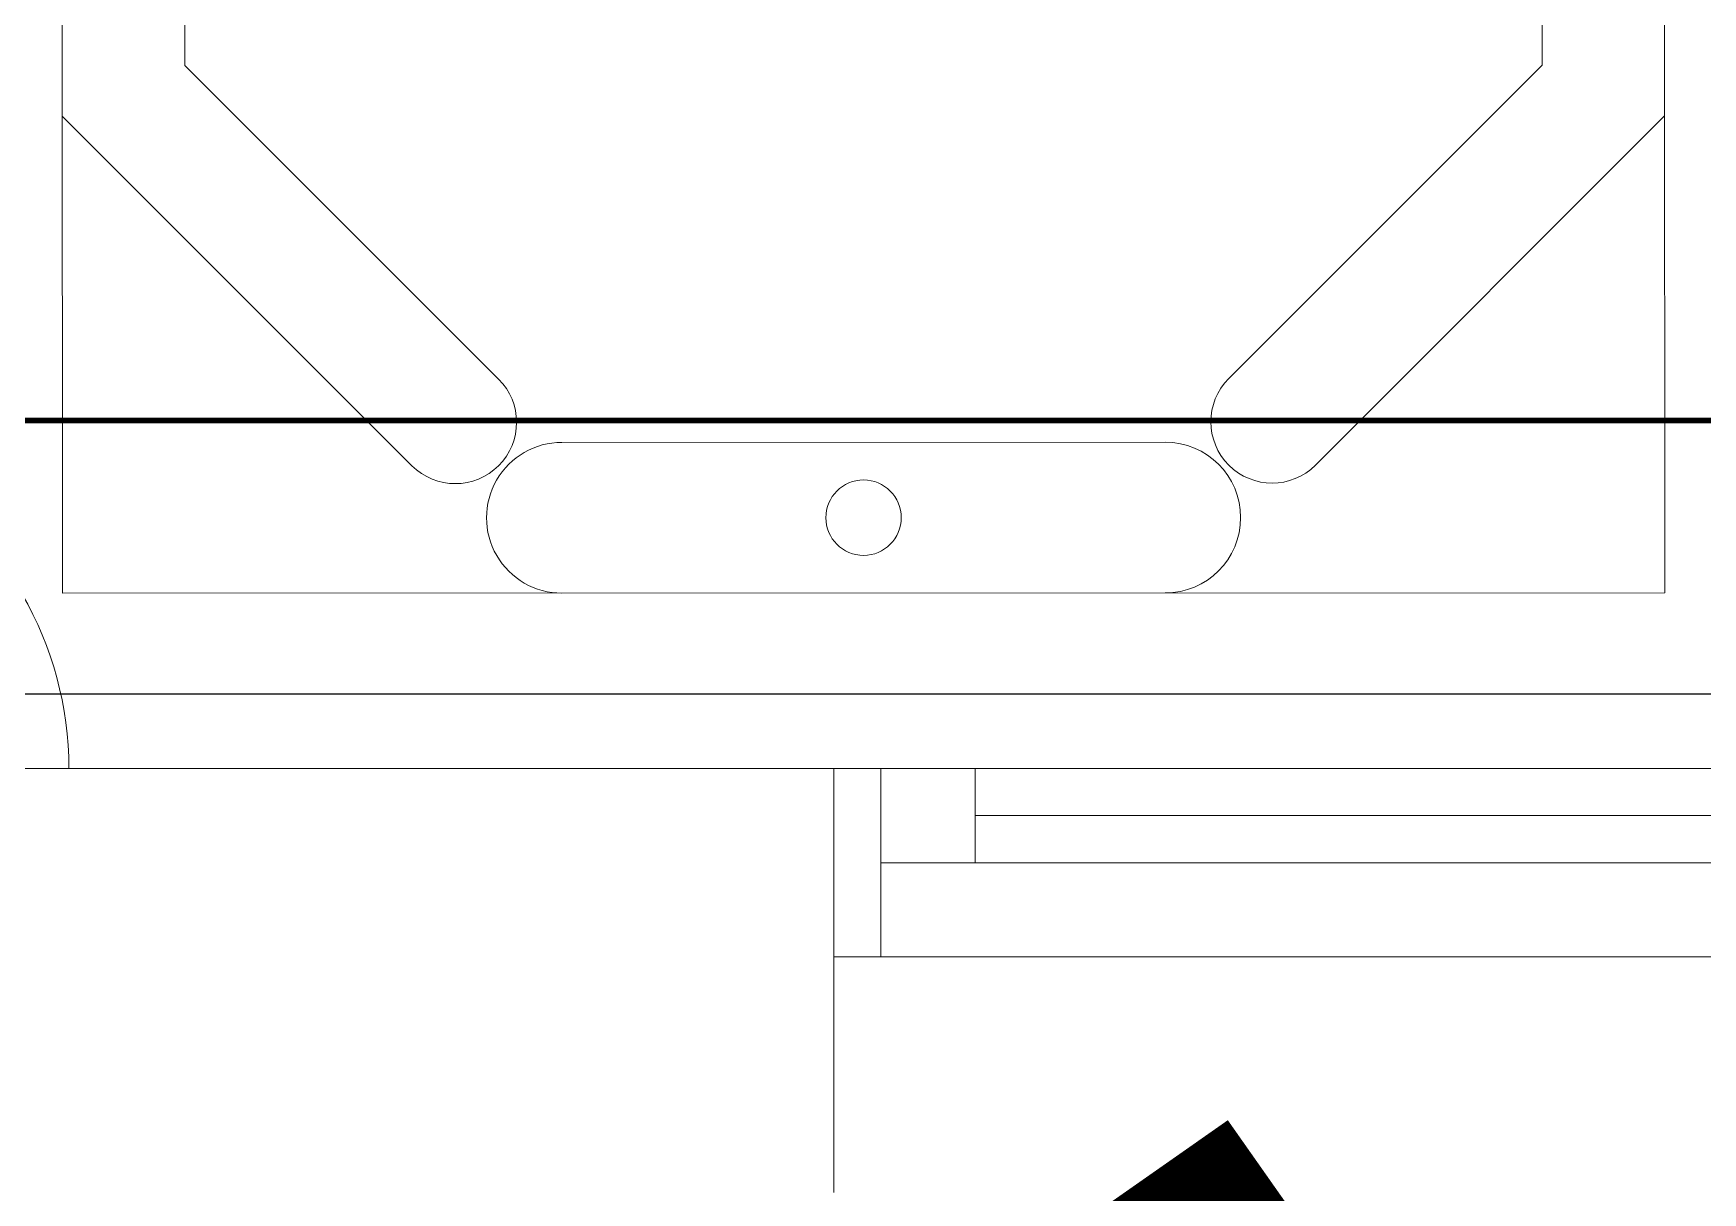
# Model space of a CAD drawing. Header units: metres. Extents: x 75097 to 220695, y -1557923 to -1361206.
# Drawn here: x 155417 to 156302, y -1411753 to -1411138 of the extents above; entities that cross this region are included whole.
import ezdxf

# ---------------------------------------------------------------- set-up
doc = ezdxf.new("R2010")
doc.units = ezdxf.units.M
doc.layers.get('0').update_dxf_attribs({"lineweight": 0})
for name, color, linetype, lineweight in [('A-100 - Copy$0$Aluminum', 8, 'Continuous', 0), ('A-100 - Copy$0$Medical Equipment and Furniture', 8, 'Continuous', 0), ('A-100 - Copy$0$Medical Equipment and Furniture1', 8, 'Continuous', 5), ('A-100 - Copy$0$Walls', 8, 'Continuous', 0)]:
    doc.layers.add(name, color=color, linetype=linetype, lineweight=lineweight)
doc.layers.add('A-100 - Copy$0$axes', color=8, linetype='Continuous')
doc.layers.add('E-POWR', color=7, linetype='Continuous', lineweight=9, true_color=0x4e7e3e)
doc.layers.add('REV 01', color=7, linetype='Continuous', lineweight=0, true_color=0xe41b4d)

# ---------------------------------------------------------------- blocks, each defined once
blk = doc.blocks.new('NORMAL SOCKET')
at = {"layer": 'E-POWR'}
for p, q in [((0, 307.7), (0, 615.4)), ((-307.7, 0), (307.7, 0))]:
    blk.add_line(p, q, dxfattribs=at)
blk.add_ellipse((0, 0), major_axis=(32.8, 305.9), ratio=1, start_param=4.81904, end_param=7.960633, dxfattribs=at)
blk = doc.blocks.new('*X149')
for p, q in [((5, 3), (5, 3)), ((5, 3), (5, 3)), ((5, 3), (5, 3)), ((5, 3), (5, 3)), ((5, 3), (5, 3)), ((5, 3), (5, 3)), ((5, 3), (5, 3)), ((5, 3), (5, 3)), ((5, 3), (5, 3)), ((5, 3), (5, 3)), ((5, 3), (5, 3)), ((5, 3), (5, 3)), ((5, 3), (5, 3)), ((5, 3), (5, 3)), ((5, 3), (5, 3)), ((5, 3), (5, 3)), ((5, 3), (5, 3)), ((5, 3), (5, 3)), ((5, 3), (5, 3)), ((5, 3), (5, 3)), ((5, 3), (5, 3)), ((5, 3), (5, 3)), ((5, 3), (5, 3)), ((5, 3), (5, 3)), ((5, 3), (5, 3)), ((5, 3), (5, 3)), ((5, 3), (5, 3)), ((5, 3), (5, 3)), ((5, 3), (5, 3)), ((5, 3), (5, 3)), ((5, 3), (5, 3)), ((5, 3), (5, 3)), ((5, 3), (5, 3)), ((5, 3), (5, 3)), ((5, 3), (5, 3)), ((5, 3), (5, 3)), ((5, 3), (5, 3)), ((5, 3), (5, 3)), ((5, 3), (5, 3)), ((5, 3), (5, 3)), ((5, 3), (5, 3)), ((5, 3), (5, 3)), ((5, 3), (5, 3)), ((5, 3), (5, 3)), ((5, 3), (5, 3)), ((5, 3), (5, 3)), ((5, 3), (5, 3)), ((5, 3), (5, 3)), ((5, 3), (5, 3)), ((5, 3), (5, 3)), ((5, 3), (5, 3)), ((5, 3), (5, 3)), ((5, 3), (5, 3)), ((5, 3), (5, 3)), ((5, 3), (5, 3)), ((5, 3), (5, 3)), ((5, 3), (5, 3)), ((5, 3), (5, 3)), ((5, 3), (5, 3)), ((5, 3), (5, 3)), ((5, 3), (5, 3)), ((5, 3), (5, 3)), ((5, 3), (5, 3)), ((5, 3), (5, 3)), ((5, 3), (5, 3)), ((5, 3), (5, 3)), ((6, 3), (5, 3)), ((5, 3), (5, 3)), ((6, 3), (5, 3)), ((5, 3), (5, 3)), ((6, 3), (5, 3)), ((5, 3), (5, 3)), ((6, 3), (5, 3)), ((5, 3), (5, 3)), ((5, 3), (5, 3)), ((5, 3), (5, 3)), ((5, 3), (5, 3)), ((5, 3), (5, 3)), ((5, 3), (5, 3)), ((5, 3), (5, 3)), ((5, 3), (5, 3)), ((5, 3), (5, 3)), ((5, 3), (5, 3)), ((5, 3), (5, 3)), ((5, 3), (5, 3)), ((5, 3), (5, 3)), ((5, 3), (5, 3)), ((5, 3), (5, 3)), ((5, 3), (5, 3)), ((5, 3), (5, 3)), ((5, 3), (5, 3)), ((5, 3), (5, 3)), ((5, 3), (5, 3)), ((5, 3), (5, 3)), ((5, 3), (5, 3)), ((5, 3), (5, 3)), ((6, 3), (6, 3)), ((6, 3), (6, 3)), ((6, 3), (6, 3)), ((6, 3), (6, 3)), ((6, 3), (6, 3)), ((6, 3), (6, 3)), ((6, 3), (6, 3)), ((6, 3), (6, 3)), ((6, 3), (6, 3)), ((6, 3), (6, 3)), ((6, 3), (6, 3)), ((6, 3), (6, 3)), ((6, 3), (6, 3)), ((6, 3), (6, 3)), ((6, 3), (6, 3)), ((6, 3), (6, 3)), ((6, 3), (6, 3)), ((6, 3), (6, 3)), ((6, 3), (6, 3)), ((6, 3), (6, 3)), ((6, 3), (6, 3)), ((6, 3), (6, 3)), ((6, 3), (6, 3)), ((6, 3), (6, 3)), ((6, 3), (6, 3)), ((6, 3), (6, 3)), ((6, 3), (6, 3)), ((6, 3), (6, 3)), ((6, 3), (6, 3)), ((6, 3), (6, 3)), ((6, 3), (6, 3)), ((6, 3), (6, 3)), ((6, 3), (6, 3)), ((6, 3), (6, 3)), ((6, 3), (6, 3)), ((6, 3), (6, 3)), ((6, 3), (6, 3)), ((6, 3), (6, 3)), ((6, 3), (6, 3)), ((6, 3), (6, 3)), ((6, 3), (6, 3)), ((6, 3), (6, 3)), ((6, 3), (6, 3)), ((6, 3), (6, 3)), ((6, 3), (6, 3)), ((6, 3), (6, 3)), ((6, 3), (6, 3)), ((6, 3), (6, 3)), ((6, 3), (6, 3)), ((6, 3), (6, 3)), ((6, 3), (6, 3)), ((6, 3), (6, 3)), ((6, 3), (6, 3)), ((6, 3), (6, 3)), ((6, 3), (6, 3)), ((6, 3), (6, 3)), ((6, 3), (6, 3)), ((6, 3), (6, 3)), ((6, 3), (6, 3)), ((6, 3), (6, 3)), ((6, 3), (6, 3)), ((6, 3), (6, 3)), ((6, 3), (6, 3)), ((6, 3), (6, 3)), ((6, 3), (6, 3)), ((6, 3), (6, 3)), ((6, 3), (6, 3)), ((6, 3), (6, 3)), ((6, 3), (6, 3)), ((6, 3), (6, 3)), ((6, 3), (6, 3)), ((6, 3), (6, 3)), ((6, 3), (6, 3)), ((6, 3), (6, 3)), ((6, 3), (6, 3)), ((6, 3), (6, 3)), ((6, 3), (6, 3)), ((6, 3), (6, 3)), ((6, 3), (6, 3)), ((6, 3), (6, 3)), ((6, 3), (6, 3)), ((6, 3), (6, 3)), ((6, 3), (6, 3)), ((6, 3), (6, 3)), ((6, 3), (6, 3)), ((6, 3), (6, 3)), ((6, 3), (6, 3)), ((6, 3), (6, 3)), ((6, 3), (6, 3)), ((6, 3), (6, 3)), ((6, 3), (6, 3)), ((6, 3), (6, 3)), ((6, 3), (6, 3)), ((6, 3), (6, 3)), ((6, 3), (6, 3)), ((6, 3), (6, 3)), ((6, 3), (6, 3)), ((6, 3), (6, 3)), ((6, 3), (6, 3)), ((6, 3), (6, 3)), ((6, 3), (6, 3)), ((6, 3), (6, 3)), ((6, 3), (6, 3)), ((6, 3), (6, 3)), ((6, 3), (6, 3)), ((6, 3), (6, 3)), ((6, 3), (6, 3)), ((6, 3), (6, 3)), ((6, 3), (6, 3)), ((6, 3), (6, 3)), ((6, 3), (6, 3)), ((6, 3), (6, 3)), ((6, 3), (6, 3)), ((6, 3), (6, 3)), ((6, 3), (6, 3)), ((6, 3), (6, 3)), ((6, 3), (6, 3)), ((6, 3), (6, 3)), ((6, 3), (6, 3)), ((6, 3), (6, 3)), ((6, 3), (6, 3)), ((6, 3), (6, 3)), ((6, 3), (6, 3)), ((6, 3), (6, 3)), ((6, 3), (6, 3)), ((6, 3), (6, 3)), ((6, 3), (6, 3)), ((6, 3), (6, 3)), ((6, 3), (6, 3)), ((6, 3), (6, 3)), ((6, 3), (6, 3)), ((6, 3), (6, 3)), ((6, 3), (6, 3)), ((6, 3), (6, 3)), ((6, 3), (6, 3)), ((6, 3), (6, 3)), ((6, 3), (6, 3)), ((6, 3), (6, 3)), ((6, 3), (6, 3)), ((6, 3), (6, 3)), ((6, 3), (6, 3)), ((6, 3), (6, 3)), ((6, 3), (6, 3)), ((6, 3), (6, 3)), ((6, 3), (6, 3)), ((6, 3), (6, 3)), ((6, 3), (6, 3)), ((6, 3), (6, 3)), ((6, 3), (6, 3)), ((6, 3), (6, 3)), ((6, 3), (6, 3)), ((6, 3), (6, 3)), ((6, 3), (6, 3)), ((6, 3), (6, 3)), ((6, 3), (6, 3)), ((6, 3), (6, 3)), ((6, 3), (6, 3)), ((6, 3), (6, 3)), ((6, 3), (6, 3)), ((6, 3), (6, 3)), ((6, 3), (6, 3)), ((6, 3), (6, 3)), ((6, 3), (6, 3)), ((6, 3), (6, 3)), ((6, 3), (6, 3)), ((6, 3), (6, 3)), ((6, 3), (6, 3)), ((6, 3), (6, 3)), ((6, 3), (6, 3)), ((6, 3), (6, 3)), ((6, 3), (6, 3)), ((6, 3), (6, 3)), ((6, 3), (6, 3)), ((6, 3), (6, 3)), ((6, 3), (6, 3)), ((6, 3), (6, 3)), ((6, 3), (6, 3)), ((6, 3), (6, 3)), ((6, 3), (6, 3)), ((6, 3), (6, 3)), ((6, 3), (6, 3)), ((6, 3), (6, 3)), ((6, 3), (6, 3)), ((6, 3), (6, 3)), ((6, 3), (6, 3)), ((6, 3), (6, 3)), ((6, 3), (6, 3)), ((6, 3), (6, 3)), ((6, 3), (6, 3)), ((6, 3), (6, 3)), ((6, 3), (6, 3)), ((6, 3), (6, 3)), ((6, 3), (6, 3)), ((6, 3), (6, 3)), ((6, 3), (6, 3)), ((6, 3), (6, 3)), ((6, 3), (6, 3)), ((6, 3), (6, 3)), ((6, 3), (6, 3)), ((6, 3), (6, 3)), ((6, 3), (6, 3)), ((6, 3), (6, 3)), ((6, 3), (6, 3)), ((6, 3), (6, 3)), ((6, 3), (5, 3)), ((6, 3), (5, 3)), ((6, 3), (5, 3)), ((6, 3), (5, 3)), ((6, 3), (5, 3)), ((6, 3), (6, 3)), ((6, 3), (6, 3)), ((6, 3), (6, 3)), ((6, 3), (6, 3)), ((6, 3), (6, 3)), ((6, 3), (6, 3)), ((6, 3), (6, 3)), ((6, 3), (6, 3)), ((6, 3), (6, 3)), ((6, 3), (6, 3)), ((6, 3), (6, 3)), ((6, 3), (6, 3)), ((6, 3), (6, 3)), ((6, 3), (6, 3)), ((6, 3), (6, 3)), ((6, 3), (6, 3)), ((6, 3), (6, 3)), ((6, 3), (6, 3)), ((6, 3), (6, 3)), ((6, 3), (6, 3)), ((6, 3), (6, 3)), ((6, 3), (6, 3)), ((6, 3), (6, 3)), ((6, 3), (6, 3)), ((6, 3), (6, 3)), ((6, 3), (6, 3)), ((6, 3), (6, 3)), ((6, 3), (6, 3)), ((6, 3), (6, 3)), ((6, 3), (6, 3)), ((6, 3), (6, 3)), ((6, 3), (6, 3)), ((6, 3), (6, 3)), ((6, 3), (6, 3)), ((6, 3), (6, 3)), ((6, 3), (6, 3)), ((6, 3), (6, 3)), ((6, 3), (6, 3)), ((6, 3), (6, 3)), ((6, 3), (6, 3)), ((6, 3), (6, 3)), ((6, 3), (6, 3)), ((6, 3), (6, 3)), ((6, 3), (6, 3)), ((6, 3), (6, 3)), ((6, 3), (6, 3)), ((6, 3), (6, 3)), ((6, 3), (6, 3)), ((6, 3), (6, 3)), ((6, 3), (6, 3)), ((6, 3), (6, 3)), ((6, 3), (6, 3)), ((6, 3), (6, 3)), ((6, 3), (6, 3)), ((6, 3), (6, 3)), ((6, 3), (6, 3)), ((6, 3), (6, 3)), ((6, 3), (6, 3)), ((6, 3), (6, 3)), ((6, 3), (6, 3)), ((6, 3), (6, 3)), ((6, 3), (6, 3)), ((6, 3), (6, 3)), ((6, 3), (6, 3)), ((6, 3), (6, 3)), ((6, 3), (6, 3)), ((6, 3), (6, 3)), ((6, 3), (6, 3)), ((6, 3), (6, 3)), ((6, 3), (6, 3)), ((6, 3), (6, 3)), ((6, 3), (6, 3)), ((6, 3), (6, 3)), ((6, 3), (6, 3)), ((6, 3), (6, 3)), ((6, 3), (6, 3)), ((6, 3), (6, 3)), ((6, 3), (6, 3)), ((6, 3), (6, 3)), ((6, 3), (6, 3)), ((6, 3), (6, 3)), ((6, 3), (6, 3)), ((6, 3), (6, 3)), ((6, 3), (6, 3)), ((6, 3), (6, 3)), ((6, 3), (6, 3)), ((6, 3), (6, 3)), ((6, 3), (6, 3)), ((6, 3), (6, 3)), ((6, 3), (6, 3)), ((6, 3), (6, 3)), ((6, 3), (6, 3)), ((6, 3), (6, 3)), ((6, 3), (6, 3)), ((6, 3), (6, 3)), ((6, 3), (6, 3)), ((6, 3), (6, 3)), ((6, 3), (6, 3)), ((6, 3), (6, 3)), ((6, 3), (6, 3)), ((6, 3), (6, 3)), ((6, 3), (6, 3)), ((6, 3), (6, 3)), ((6, 3), (6, 3)), ((6, 3), (6, 3)), ((6, 3), (6, 3)), ((6, 3), (6, 3)), ((6, 3), (6, 3)), ((6, 3), (6, 3)), ((6, 3), (6, 3)), ((6, 3), (6, 3)), ((6, 3), (6, 3)), ((6, 3), (6, 3)), ((6, 3), (6, 3)), ((6, 3), (6, 3)), ((6, 3), (6, 3)), ((6, 3), (6, 3)), ((6, 3), (6, 3)), ((6, 3), (6, 3)), ((6, 3), (6, 3)), ((6, 3), (6, 3)), ((6, 3), (6, 3)), ((6, 3), (6, 3)), ((6, 3), (6, 3)), ((6, 3), (6, 3)), ((6, 3), (6, 3)), ((6, 3), (6, 3)), ((6, 3), (6, 3)), ((6, 3), (6, 3)), ((6, 3), (6, 3)), ((6, 3), (6, 3)), ((6, 3), (6, 3)), ((6, 3), (6, 3)), ((6, 3), (6, 3)), ((6, 3), (6, 3)), ((6, 3), (6, 3)), ((6, 3), (6, 3)), ((6, 3), (6, 3)), ((6, 3), (6, 3)), ((6, 3), (6, 3)), ((6, 3), (6, 3)), ((6, 3), (6, 3)), ((6, 3), (6, 3)), ((6, 3), (6, 3)), ((6, 3), (6, 3)), ((6, 3), (6, 3)), ((6, 3), (6, 3)), ((6, 3), (6, 3)), ((6, 3), (6, 3)), ((6, 3), (6, 3)), ((6, 3), (6, 3)), ((6, 3), (6, 3)), ((6, 3), (6, 3)), ((6, 3), (6, 3)), ((6, 3), (6, 3)), ((6, 3), (6, 3)), ((6, 3), (6, 3)), ((6, 3), (6, 3)), ((6, 3), (6, 3)), ((6, 3), (6, 3)), ((6, 3), (6, 3)), ((6, 3), (6, 3)), ((6, 3), (6, 3)), ((6, 3), (6, 3)), ((6, 3), (6, 3)), ((6, 3), (6, 3)), ((6, 3), (6, 3)), ((6, 3), (6, 3)), ((6, 3), (6, 3)), ((6, 3), (6, 3)), ((6, 3), (6, 3)), ((6, 3), (6, 3)), ((6, 3), (6, 3)), ((6, 3), (6, 3)), ((6, 3), (6, 3)), ((6, 3), (6, 3)), ((6, 3), (6, 3)), ((6, 3), (6, 3)), ((6, 3), (6, 3)), ((6, 3), (6, 3)), ((6, 3), (6, 3)), ((6, 3), (6, 3)), ((6, 3), (6, 3)), ((6, 3), (6, 3)), ((6, 3), (6, 3)), ((6, 3), (6, 3)), ((6, 3), (6, 3)), ((6, 3), (6, 3)), ((6, 3), (6, 3)), ((6, 3), (6, 3)), ((6, 3), (6, 3)), ((6, 3), (6, 3)), ((6, 3), (6, 3)), ((6, 3), (6, 3)), ((6, 3), (6, 3)), ((6, 3), (6, 3)), ((6, 3), (6, 3)), ((6, 3), (6, 3)), ((6, 3), (6, 3)), ((6, 3), (6, 3)), ((6, 3), (6, 3)), ((6, 3), (6, 3)), ((6, 3), (6, 3)), ((6, 3), (6, 3)), ((6, 3), (6, 3)), ((6, 3), (6, 3)), ((6, 3), (6, 3)), ((6, 3), (6, 3)), ((6, 3), (6, 3)), ((6, 3), (6, 3)), ((6, 3), (6, 3)), ((6, 3), (6, 3)), ((6, 3), (6, 3)), ((6, 3), (6, 3)), ((6, 3), (6, 3)), ((6, 3), (6, 3)), ((6, 3), (6, 3)), ((6, 3), (6, 3)), ((6, 3), (6, 3)), ((6, 3), (6, 3)), ((6, 3), (6, 3)), ((6, 3), (6, 3)), ((6, 3), (6, 3)), ((6, 3), (6, 3)), ((6, 3), (6, 3)), ((6, 3), (6, 3)), ((6, 3), (6, 3)), ((6, 3), (6, 3)), ((6, 3), (6, 3)), ((6, 3), (6, 3)), ((6, 3), (6, 3)), ((6, 3), (6, 3)), ((6, 3), (6, 3)), ((6, 3), (6, 3)), ((6, 3), (6, 3)), ((6, 3), (6, 3)), ((6, 3), (6, 3)), ((6, 3), (6, 3)), ((6, 3), (6, 3)), ((6, 3), (6, 3)), ((6, 3), (6, 3)), ((6, 3), (6, 3)), ((6, 3), (6, 3)), ((6, 3), (6, 3)), ((6, 3), (6, 3)), ((6, 3), (6, 3)), ((6, 3), (6, 3)), ((6, 3), (6, 3)), ((6, 3), (6, 3)), ((6, 3), (6, 3)), ((6, 3), (6, 3)), ((6, 3), (6, 3)), ((6, 3), (6, 3)), ((6, 3), (6, 3)), ((6, 3), (6, 3)), ((6, 3), (6, 3)), ((6, 3), (6, 3)), ((6, 3), (6, 3)), ((6, 3), (6, 3)), ((6, 3), (6, 3)), ((6, 3), (6, 3)), ((6, 3), (6, 3)), ((6, 3), (6, 3)), ((6, 3), (6, 3)), ((6, 3), (6, 3)), ((6, 3), (6, 3)), ((6, 3), (6, 3)), ((6, 3), (6, 3)), ((6, 3), (6, 3)), ((6, 3), (6, 3)), ((6, 3), (6, 3)), ((6, 3), (6, 3)), ((6, 3), (6, 3)), ((6, 3), (6, 3)), ((6, 3), (6, 3)), ((6, 3), (6, 3)), ((6, 3), (6, 3)), ((6, 3), (6, 3)), ((6, 3), (6, 3)), ((6, 3), (6, 3)), ((6, 3), (6, 3)), ((6, 3), (6, 3)), ((6, 3), (6, 3)), ((6, 3), (6, 3)), ((6, 3), (6, 3)), ((6, 3), (6, 3)), ((6, 3), (6, 3)), ((6, 3), (6, 3)), ((6, 3), (6, 3)), ((6, 3), (6, 3)), ((6, 3), (6, 3)), ((6, 3), (6, 3)), ((6, 3), (6, 3)), ((6, 3), (6, 3)), ((6, 3), (6, 3)), ((6, 3), (6, 3)), ((6, 3), (6, 3)), ((6, 3), (6, 3)), ((6, 3), (6, 3)), ((6, 3), (6, 3)), ((6, 3), (6, 3)), ((6, 3), (6, 3)), ((6, 3), (6, 3)), ((6, 3), (6, 3)), ((6, 3), (6, 3)), ((6, 3), (6, 3)), ((6, 3), (6, 3)), ((6, 3), (6, 3)), ((6, 3), (6, 3)), ((6, 3), (6, 3)), ((6, 3), (6, 3)), ((6, 3), (6, 3)), ((6, 3), (6, 3)), ((6, 3), (6, 3)), ((6, 3), (6, 3)), ((6, 3), (6, 3)), ((6, 3), (6, 3))]:
    blk.add_line(p, q)
blk = doc.blocks.new('*X150')
for p, q in [((13, 1), (13, 1)), ((13, 1), (13, 1)), ((13, 1), (13, 1)), ((13, 1), (13, 1)), ((13, 1), (13, 1)), ((13, 1), (13, 1)), ((13, 1), (13, 1)), ((13, 1), (13, 1)), ((13, 1), (13, 1)), ((13, 1), (13, 1)), ((13, 1), (13, 1)), ((13, 1), (13, 1)), ((13, 1), (13, 1)), ((13, 1), (13, 1)), ((13, 1), (13, 1)), ((13, 1), (14, 1)), ((13, 1), (14, 1)), ((13, 1), (14, 1)), ((13, 1), (13, 1)), ((13, 1), (13, 1)), ((13, 1), (13, 1)), ((13, 1), (13, 1)), ((13, 1), (13, 1)), ((13, 1), (13, 1)), ((13, 1), (13, 1)), ((13, 1), (13, 1)), ((13, 1), (13, 1)), ((13, 1), (13, 1)), ((13, 1), (13, 1)), ((13, 1), (13, 1)), ((13, 1), (13, 1)), ((13, 1), (13, 1)), ((13, 1), (13, 1)), ((13, 1), (13, 1)), ((13, 1), (13, 1)), ((13, 1), (13, 1)), ((13, 1), (13, 1)), ((13, 1), (13, 1)), ((13, 1), (13, 1)), ((13, 1), (13, 1)), ((13, 1), (13, 1)), ((13, 1), (13, 1)), ((13, 1), (13, 1)), ((13, 1), (13, 1)), ((13, 1), (13, 1)), ((13, 1), (13, 1)), ((13, 1), (13, 1)), ((13, 1), (13, 1)), ((13, 1), (13, 1)), ((13, 1), (13, 1)), ((13, 1), (13, 1)), ((13, 1), (13, 1)), ((13, 1), (13, 1)), ((13, 1), (13, 1)), ((13, 1), (13, 1)), ((13, 1), (13, 1)), ((13, 1), (13, 1)), ((13, 1), (13, 1)), ((13, 1), (13, 1)), ((13, 1), (13, 1)), ((13, 1), (13, 1)), ((13, 1), (13, 1)), ((13, 1), (13, 1)), ((13, 1), (13, 1)), ((13, 1), (13, 1)), ((13, 1), (13, 1)), ((13, 1), (13, 1)), ((13, 1), (13, 1)), ((13, 1), (13, 1)), ((13, 1), (13, 1)), ((13, 1), (13, 1)), ((13, 1), (13, 1)), ((13, 1), (13, 1)), ((13, 1), (13, 1)), ((13, 1), (13, 1)), ((13, 1), (13, 1)), ((13, 1), (13, 1)), ((13, 1), (13, 1)), ((13, 1), (13, 1)), ((13, 1), (13, 1)), ((13, 1), (13, 1)), ((13, 1), (13, 1)), ((13, 1), (13, 1)), ((13, 1), (13, 1)), ((13, 1), (13, 1)), ((13, 1), (13, 1)), ((13, 1), (13, 1)), ((13, 1), (13, 1)), ((13, 1), (13, 1)), ((13, 1), (13, 1)), ((13, 1), (13, 1)), ((13, 1), (13, 1)), ((13, 1), (13, 1)), ((13, 1), (13, 1)), ((13, 1), (13, 1)), ((13, 1), (13, 1)), ((13, 1), (13, 1)), ((13, 1), (13, 1)), ((13, 1), (13, 1)), ((13, 1), (13, 1)), ((13, 1), (13, 1)), ((13, 1), (13, 1)), ((13, 1), (13, 1)), ((13, 1), (13, 1)), ((13, 1), (13, 1)), ((13, 1), (13, 1)), ((13, 1), (13, 1)), ((13, 1), (13, 1)), ((13, 1), (13, 1)), ((13, 1), (13, 1)), ((13, 1), (13, 1)), ((13, 1), (13, 1)), ((13, 1), (13, 1)), ((13, 1), (13, 1)), ((13, 1), (13, 1)), ((13, 1), (13, 1)), ((13, 1), (13, 1)), ((13, 1), (13, 1)), ((13, 1), (13, 1)), ((13, 1), (13, 1)), ((13, 1), (13, 1)), ((13, 1), (13, 1)), ((13, 1), (13, 1)), ((13, 1), (14, 1)), ((13, 0), (13, 0)), ((13, 0), (13, 0)), ((13, 0), (13, 0)), ((13, 0), (13, 0)), ((13, 0), (13, 0)), ((13, 0), (13, 0)), ((13, 0), (13, 0)), ((13, 0), (13, 0)), ((13, 0), (13, 0)), ((13, 0), (13, 0)), ((13, 0), (13, 0)), ((13, 0), (13, 0)), ((13, 0), (13, 0)), ((13, 0), (13, 0)), ((13, 0), (13, 0)), ((13, 0), (13, 0)), ((13, 0), (13, 0)), ((13, 0), (13, 0)), ((13, 0), (13, 0)), ((13, 0), (13, 0)), ((13, 0), (13, 0)), ((13, 0), (13, 0)), ((13, 0), (13, 0)), ((13, 0), (13, 0)), ((13, 0), (13, 0)), ((13, 0), (13, 0)), ((13, 0), (13, 0)), ((13, 0), (13, 0)), ((13, 0), (13, 0)), ((13, 0), (13, 0)), ((13, 0), (13, 0)), ((13, 0), (13, 0)), ((13, 0), (13, 0)), ((13, 0), (13, 0)), ((13, 0), (13, 0)), ((13, 0), (13, 0)), ((13, 0), (13, 0)), ((13, 0), (13, 0)), ((13, 0), (13, 0)), ((13, 0), (13, 0)), ((13, 0), (13, 0)), ((13, 0), (13, 0)), ((13, 0), (13, 0)), ((13, 0), (13, 0)), ((13, 0), (13, 0)), ((13, 0), (13, 0)), ((13, 0), (13, 0)), ((13, 0), (13, 0)), ((13, 0), (14, 0)), ((13, 0), (14, 0)), ((13, 0), (13, 0)), ((13, 0), (14, 0)), ((14, 1), (14, 1)), ((14, 1), (14, 1)), ((14, 1), (14, 1)), ((14, 1), (14, 1)), ((14, 1), (14, 1)), ((14, 1), (14, 1)), ((14, 1), (14, 1)), ((14, 1), (14, 1)), ((14, 1), (14, 1)), ((14, 1), (14, 1)), ((14, 1), (14, 1)), ((14, 1), (14, 1)), ((14, 1), (14, 1)), ((14, 1), (14, 1)), ((14, 1), (14, 1)), ((14, 1), (14, 1)), ((14, 1), (14, 1)), ((14, 1), (14, 1)), ((14, 1), (14, 1)), ((14, 1), (14, 1)), ((14, 1), (14, 1)), ((14, 1), (14, 1)), ((14, 1), (14, 1)), ((14, 1), (14, 1)), ((14, 1), (14, 1)), ((14, 1), (14, 1)), ((14, 1), (14, 1)), ((14, 1), (14, 1)), ((14, 1), (14, 1)), ((14, 1), (14, 1)), ((14, 1), (14, 1)), ((14, 1), (14, 1)), ((14, 1), (14, 1)), ((14, 1), (14, 1)), ((14, 1), (14, 1)), ((14, 1), (14, 1)), ((14, 1), (14, 1)), ((14, 1), (14, 1)), ((14, 1), (14, 1)), ((14, 1), (14, 1)), ((14, 1), (14, 1)), ((14, 1), (14, 1)), ((14, 1), (14, 1)), ((14, 1), (14, 1)), ((14, 1), (14, 1)), ((14, 1), (14, 1)), ((14, 1), (14, 1)), ((14, 1), (14, 1)), ((14, 1), (14, 1)), ((14, 1), (14, 1)), ((14, 1), (14, 1)), ((14, 1), (14, 1)), ((14, 1), (14, 1)), ((14, 1), (14, 1)), ((14, 1), (14, 1)), ((14, 1), (14, 1)), ((14, 1), (14, 1)), ((14, 1), (14, 1)), ((14, 1), (14, 1)), ((14, 1), (14, 1)), ((14, 1), (14, 1)), ((14, 1), (14, 1)), ((14, 1), (14, 1)), ((14, 1), (14, 1)), ((14, 1), (14, 1)), ((14, 1), (14, 1)), ((14, 1), (14, 1)), ((14, 1), (14, 1)), ((14, 1), (14, 1)), ((14, 1), (14, 1)), ((14, 1), (14, 1)), ((14, 1), (14, 1)), ((14, 1), (14, 1)), ((14, 1), (14, 1)), ((14, 1), (14, 1)), ((14, 1), (14, 1)), ((14, 1), (14, 1)), ((14, 1), (14, 1)), ((14, 1), (14, 1)), ((14, 1), (14, 1)), ((14, 1), (14, 1)), ((14, 1), (14, 1)), ((14, 1), (14, 1)), ((14, 1), (14, 1)), ((14, 1), (14, 1)), ((14, 1), (14, 1)), ((14, 1), (14, 1)), ((14, 1), (14, 1)), ((14, 1), (14, 1)), ((14, 1), (14, 1)), ((14, 1), (14, 1)), ((14, 1), (14, 1)), ((14, 1), (14, 1)), ((14, 1), (14, 1)), ((14, 0), (14, 0)), ((14, 0), (14, 0)), ((14, 0), (14, 0)), ((14, 0), (14, 0)), ((14, 0), (14, 0)), ((14, 0), (14, 0)), ((14, 0), (14, 0)), ((14, 0), (14, 0)), ((14, 0), (14, 0)), ((14, 0), (14, 0)), ((14, 0), (14, 0)), ((14, 0), (14, 0)), ((14, 0), (14, 0)), ((14, 0), (14, 0)), ((14, 0), (14, 0)), ((14, 0), (14, 0)), ((14, 0), (14, 0)), ((14, 0), (14, 0)), ((14, 0), (14, 0)), ((14, 0), (14, 0)), ((14, 0), (14, 0)), ((14, 0), (14, 0)), ((14, 0), (14, 0)), ((14, 0), (14, 0)), ((14, 0), (14, 0)), ((14, 0), (14, 0)), ((14, 0), (14, 0)), ((14, 0), (14, 0)), ((14, 0), (14, 0)), ((14, 0), (14, 0)), ((14, 0), (14, 0)), ((14, 0), (14, 0)), ((14, 0), (14, 0)), ((14, 0), (14, 0)), ((14, 0), (14, 0)), ((14, 0), (14, 0)), ((14, 0), (14, 0)), ((14, 0), (14, 0)), ((14, 0), (14, 0)), ((14, 0), (14, 0)), ((14, 0), (14, 0)), ((14, 0), (14, 0)), ((14, 0), (14, 0)), ((14, 0), (14, 0)), ((14, 0), (14, 0)), ((14, 0), (14, 0)), ((14, 0), (14, 0)), ((14, 0), (14, 0)), ((13, 0), (13, 0)), ((13, 0), (14, 0)), ((13, 0), (13, 0)), ((13, 0), (14, 0)), ((13, 0), (13, 0)), ((13, 0), (14, 0)), ((13, 0), (13, 0)), ((13, 0), (13, 0)), ((13, 0), (13, 0)), ((13, 0), (13, 0)), ((13, 0), (14, 0)), ((13, 0), (13, 0)), ((13, 0), (14, 0)), ((13, 0), (13, 0)), ((13, 0), (14, 0)), ((13, 0), (13, 0)), ((13, 0), (14, 0)), ((13, 0), (13, 0)), ((13, 0), (14, 0)), ((13, 0), (13, 0)), ((13, 0), (14, 0)), ((13, 0), (13, 0)), ((13, 0), (14, 0)), ((13, 0), (13, 0)), ((13, 0), (13, 0)), ((13, 0), (13, 0)), ((13, 0), (14, 0)), ((13, 0), (13, 0)), ((13, 0), (14, 0)), ((13, 0), (13, 0)), ((13, 0), (14, 0)), ((13, 0), (13, 0)), ((13, 0), (14, 0)), ((13, 0), (13, 0)), ((13, 0), (13, 0)), ((13, 0), (13, 0)), ((13, 0), (13, 0)), ((13, 0), (13, 0)), ((13, 0), (13, 0)), ((13, 0), (13, 0)), ((13, 0), (13, 0)), ((13, 0), (13, 0)), ((13, 0), (13, 0)), ((13, 0), (13, 0)), ((13, 0), (13, 0)), ((13, 0), (13, 0)), ((13, 0), (13, 0)), ((13, 0), (13, 0)), ((13, 0), (13, 0)), ((13, 0), (13, 0)), ((13, 0), (13, 0)), ((13, 0), (13, 0)), ((13, 0), (13, 0)), ((13, 0), (13, 0)), ((13, 0), (13, 0)), ((13, 0), (13, 0)), ((13, 0), (13, 0)), ((13, 0), (13, 0)), ((13, 0), (13, 0)), ((13, 0), (13, 0)), ((13, 0), (13, 0)), ((13, 0), (13, 0)), ((13, 0), (13, 0)), ((13, 0), (13, 0)), ((13, -1), (13, -1)), ((13, -1), (13, -1)), ((13, -1), (13, -1)), ((13, -1), (13, -1)), ((13, -1), (13, -1)), ((13, -1), (14, -1)), ((13, -1), (13, -1)), ((14, 0), (14, 0)), ((14, 0), (14, 0)), ((14, 0), (14, 0)), ((14, 0), (14, 0)), ((14, 0), (14, 0)), ((14, 0), (14, 0)), ((14, 0), (14, 0)), ((14, 0), (14, 0)), ((14, 0), (14, 0)), ((14, 0), (14, 0)), ((14, 0), (14, 0)), ((14, 0), (14, 0)), ((14, 0), (14, 0)), ((14, 0), (14, 0)), ((14, 0), (14, 0)), ((13, 0), (14, 0)), ((14, 0), (14, 0)), ((14, 0), (14, 0)), ((14, 0), (14, 0)), ((14, 0), (14, 0)), ((14, 0), (14, 0)), ((14, 0), (14, 0)), ((14, 0), (14, 0)), ((14, 0), (14, 0)), ((14, 0), (14, 0)), ((14, 0), (14, 0)), ((14, 0), (14, 0)), ((14, 0), (14, 0)), ((14, 0), (14, 0)), ((14, 0), (14, 0)), ((14, 0), (14, 0)), ((14, 0), (14, 0)), ((14, 0), (14, 0)), ((14, 0), (14, 0)), ((14, 0), (14, 0)), ((14, 0), (14, 0)), ((14, 0), (14, 0)), ((14, 0), (14, 0)), ((14, 0), (14, 0)), ((14, 0), (14, 0)), ((14, 0), (14, 0)), ((14, 0), (14, 0)), ((14, 0), (14, 0)), ((14, 0), (14, 0)), ((14, 0), (14, 0)), ((14, 0), (14, 0)), ((14, 0), (14, 0)), ((14, 0), (14, 0)), ((14, 0), (14, 0)), ((14, 0), (14, 0)), ((14, -1), (14, -1)), ((14, -1), (14, -1)), ((14, -1), (14, -1)), ((14, -1), (14, -1)), ((14, -1), (14, -1))]:
    blk.add_line(p, q)
blk = doc.blocks.new('A-100 - Copy$0$HF16786E-P')
at = {"layer": 'A-100 - Copy$0$Medical Equipment and Furniture1'}
for p, q in [((0, 0.425), (-2.14, 0.425)), ((-0.25308, 0.425), (-0.06779, 0.23971)), ((0, -0.425), (0, 0.425)), ((-0.28, 0.36), (-1.86, 0.36)), ((-0.28, 0.36), (-0.11375, 0.19375)), ((-0.08, -0.16), (-0.08, 0.16)), ((-0.1136, -0.1936), (-0.28, -0.36)), ((-0.06763, -0.23956), (-0.25308, -0.425)), ((-1.86, -0.36), (-0.28, -0.36)), ((-2.14, -0.425), (0, -0.425))]:
    blk.add_line(p, q, dxfattribs=at)
for points in [[(0, 0.425), (0, 0.425), (0, 0.425), (0, 0.425), (0, 0.425), (0, 0.425), (0, 0.425), (0, 0.425), (0, 0.425), (0, 0.425), (0, 0.425), (0, 0.425), (0, 0.425), (0, 0.425), (0, 0.425), (0, 0.425), (0, 0.425), (0, 0.425), (0, 0.425), (0, 0.425), (0, 0.425), (0, 0.425), (0, 0.425), (0, 0.425), (0, 0.425), (0, 0.425), (0, 0.425), (0, 0.425), (0, 0.425), (0, 0.425), (0, 0.425), (0, 0.425), (0, 0.425), (0, 0.425), (0, 0.425), (0, 0.425), (0, 0.425), (0, 0.425), (0, 0.425), (0, 0.425), (0, 0.425), (0, 0.425), (0, 0.425), (0, 0.425), (0, 0.425), (0, 0.425), (0, 0.425), (0, 0.425), (0, 0.425), (0, 0.425), (0, 0.425), (0, 0.425), (0, 0.425), (0, 0.425), (0, 0.425), (0, 0.425), (0, 0.425), (0, 0.425), (0, 0.425), (0, 0.425), (0, 0.425), (0, 0.425), (0, 0.425), (0, 0.425), (0, 0.425), (0, 0.425), (0, 0.425), (0, 0.425), (0, 0.425), (0, 0.425), (0, 0.425), (0, 0.425), (0, 0.425), (0, 0.425), (0, 0.425), (0, 0.425), (0, 0.425), (0, 0.425), (0, 0.425), (0, 0.425), (0, 0.425), (0, 0.425), (0, 0.425), (0, 0.425), (0, 0.425), (0, 0.425), (0, 0.425), (0, 0.425), (0, 0.425), (0, 0.425), (0, 0.425), (0, 0.425), (0, 0.425), (0, 0.425), (0, 0.425), (0, 0.425), (0, 0.425), (0, 0.425), (0, 0.425), (0, 0.425), (0, 0.425), (0, 0.425), (0, 0.425), (0, 0.425), (0, 0.425), (0, 0.425), (0, 0.425), (0, 0.425), (0, 0.425), (0, 0.425), (0, 0.425), (0, 0.425), (0, 0.425), (0, 0.425), (0, 0.425), (0, 0.425), (0, 0.425), (0, 0.425), (0, 0.425), (0, 0.425), (0, 0.425), (0, 0.425), (0, 0.425), (0, 0.425), (0, 0.425), (0, 0.425), (0, 0.425), (0, 0.425), (0, 0.425), (0, 0.425), (0, 0.425), (0, 0.425), (0, 0.425), (0, 0.425), (0, 0.425), (0, 0.425), (0, 0.425), (0, 0.425), (0, 0.425), (0, 0.425), (0, 0.425), (0, 0.425), (0, 0.425), (0, 0.425), (0, 0.425), (0, 0.425), (0, 0.425), (0, 0.425), (0, 0.425), (0, 0.425), (0, 0.425), (0, 0.425), (0, 0.425), (0, 0.425), (0, 0.425), (0, 0.425), (0, 0.425), (0, 0.425), (0, 0.425), (0, 0.425), (0, 0.425), (0, 0.425), (0, 0.425), (0, 0.425), (0, 0.425), (0, 0.425), (0, 0.425), (0, 0.425), (0, 0.425), (0, 0.425), (0, 0.425), (0, 0.425), (0, 0.425), (0, 0.425), (0, 0.425), (0, 0.425), (0, 0.425), (0, 0.425), (0, 0.425), (0, 0.425), (0, 0.425), (0, 0.425), (0, 0.425), (0, 0.425), (0, 0.425), (0, 0.425), (0, 0.425), (0, 0.425), (0, 0.425), (0, 0.425), (0, 0.425), (0, 0.425), (0, 0.425), (0, 0.425), (0, 0.425), (0, 0.425), (0, 0.425), (0, 0.425), (0, 0.425), (0, 0.425), (0, 0.425), (0, 0.425), (0, 0.425), (0, 0.425), (0, 0.425), (0, 0.425), (0, 0.425), (0, 0.425), (0, 0.425), (0, 0.425), (0, 0.425), (0, 0.425), (0, 0.425), (0, 0.425), (0, 0.425), (0, 0.425), (0, 0.425), (0, 0.425), (0, 0.425)], [(0, 0.425), (0, 0.425), (0, 0.425), (0, 0.425), (0, 0.425), (0, 0.425), (0, 0.425), (0, 0.425), (0, 0.425), (0, 0.425), (0, 0.425), (0, 0.425), (0, 0.425), (0, 0.425), (0, 0.425), (0, 0.425), (0, 0.425), (0, 0.425), (0, 0.425), (0, 0.425), (0, 0.425), (0, 0.425), (0, 0.425), (0, 0.425), (0, 0.425), (0, 0.425), (0, 0.425), (0, 0.425), (0, 0.425), (0, 0.425), (0, 0.425), (0, 0.425), (0, 0.425), (0, 0.425), (0, 0.425), (0, 0.425), (0, 0.425), (0, 0.425), (0, 0.425), (0, 0.425), (0, 0.425), (0, 0.425), (0, 0.425), (0, 0.425), (0, 0.425), (0, 0.425), (0, 0.425), (0, 0.425), (0, 0.425), (0, 0.425), (0, 0.425), (0, 0.425), (0, 0.425), (0, 0.425), (0, 0.425), (0, 0.425), (0, 0.425), (0, 0.425), (0, 0.425), (0, 0.425), (0, 0.425), (0, 0.425), (0, 0.425), (0, 0.425), (0, 0.425), (0, 0.425), (0, 0.425), (0, 0.425), (0, 0.425), (0, 0.425), (0, 0.425), (0, 0.425), (0, 0.425), (0, 0.425), (0, 0.425), (0, 0.425), (0, 0.425), (0, 0.425), (0, 0.425), (0, 0.425), (0, 0.425), (0, 0.425), (0, 0.425), (0, 0.425), (0, 0.425), (0, 0.425), (0, 0.425), (0, 0.425), (0, 0.425), (0, 0.425), (0, 0.425), (0, 0.425), (0, 0.425), (0, 0.425), (0, 0.425), (0, 0.425), (0, 0.425), (0, 0.425), (0, 0.425), (0, 0.425), (0, 0.425), (0, 0.425), (0, 0.425), (0, 0.425), (0, 0.425), (0, 0.425), (0, 0.425), (0, 0.425), (0, 0.425), (0, 0.425), (0, 0.425), (0, 0.425), (0, 0.425), (0, 0.425), (0, 0.425), (0, 0.425), (0, 0.425), (0, 0.425), (0, 0.425), (0, 0.425), (0, 0.425), (0, 0.425), (0, 0.425), (0, 0.425), (0, 0.425), (0, 0.425), (0, 0.425), (0, 0.425), (0, 0.425), (0, 0.425), (0, 0.425), (0, 0.425), (0, 0.425), (0, 0.425), (0, 0.425), (0, 0.425), (0, 0.425), (0, 0.425), (0, 0.425), (0, 0.425), (0, 0.425), (0, 0.425), (0, 0.425), (0, 0.425), (0, 0.425), (0, 0.425), (0, 0.425), (0, 0.425), (0, 0.425), (0, 0.425), (0, 0.425), (0, 0.425), (0, 0.425), (0, 0.425), (0, 0.425), (0, 0.425), (0, 0.425), (0, 0.425), (0, 0.425), (0, 0.425), (0, 0.425), (0, 0.425), (0, 0.425), (0, 0.425), (0, 0.425), (0, 0.425), (0, 0.425), (0, 0.425), (0, 0.425), (0, 0.425), (0, 0.425), (0, 0.425), (0, 0.425), (0, 0.425), (0, 0.425), (0, 0.425), (0, 0.425), (0, 0.425), (0, 0.425), (0, 0.425), (0, 0.425), (0, 0.425), (0, 0.425), (0, 0.425), (0, 0.425), (0, 0.425), (0, 0.425), (0, 0.425), (0, 0.425), (0, 0.425), (0, 0.425), (0, 0.425), (0, 0.425), (0, 0.425), (0, 0.425), (0, 0.425), (0, 0.425), (0, 0.425), (0, 0.425), (0, 0.425), (0, 0.425), (0, 0.425), (0, 0.425), (0, 0.425), (0, 0.425), (0, 0.425), (0, 0.425), (0, 0.425), (0, 0.425), (0, 0.425), (0, 0.425), (0, 0.425), (0, 0.425), (0, 0.425)], [(0, 0.425), (0, 0.425), (0, 0.425), (0, 0.425), (0, 0.425), (0, 0.425), (0, 0.425), (0, 0.425), (0, 0.425), (0, 0.425), (0, 0.425), (0, 0.425), (0, 0.425), (0, 0.425), (0, 0.425), (0, 0.425), (0, 0.425), (0, 0.425), (0, 0.425), (0, 0.425), (0, 0.425), (0, 0.425), (0, 0.425), (0, 0.425), (0, 0.425), (0, 0.425), (0, 0.425), (0, 0.425), (0, 0.425), (0, 0.425), (0, 0.425), (0, 0.425), (0, 0.425), (0, 0.425), (0, 0.425), (0, 0.425), (0, 0.425), (0, 0.425), (0, 0.425), (0, 0.425), (0, 0.425), (0, 0.425), (0, 0.425), (0, 0.425), (0, 0.425), (0, 0.425), (0, 0.425), (0, 0.425), (0, 0.425), (0, 0.425), (0, 0.425), (0, 0.425), (0, 0.425), (0, 0.425), (0, 0.425), (0, 0.425), (0, 0.425), (0, 0.425), (0, 0.425), (0, 0.425), (0, 0.425), (0, 0.425), (0, 0.425), (0, 0.425), (0, 0.425), (0, 0.425), (0, 0.425), (0, 0.425), (0, 0.425), (0, 0.425), (0, 0.425), (0, 0.425), (0, 0.425), (0, 0.425), (0, 0.425), (0, 0.425), (0, 0.425), (0, 0.425), (0, 0.425), (0, 0.425), (0, 0.425), (0, 0.425), (0, 0.425), (0, 0.425), (0, 0.425), (0, 0.425), (0, 0.425), (0, 0.425), (0, 0.425), (0, 0.425), (0, 0.425), (0, 0.425), (0, 0.425), (0, 0.425), (0, 0.425), (0, 0.425), (0, 0.425), (0, 0.425), (0, 0.425), (0, 0.425), (0, 0.425), (0, 0.425), (0, 0.425), (0, 0.425), (0, 0.425), (0, 0.425), (0, 0.425), (0, 0.425), (0, 0.425), (0, 0.425), (0, 0.425), (0, 0.425), (0, 0.425), (0, 0.425), (0, 0.425), (0, 0.425), (0, 0.425), (0, 0.425), (0, 0.425), (0, 0.425), (0, 0.425), (0, 0.425), (0, 0.425), (0, 0.425), (0, 0.425), (0, 0.425), (0, 0.425), (0, 0.425), (0, 0.425), (0, 0.425), (0, 0.425), (0, 0.425), (0, 0.425), (0, 0.425), (0, 0.425), (0, 0.425), (0, 0.425), (0, 0.425), (0, 0.425), (0, 0.425), (0, 0.425), (0, 0.425), (0, 0.425), (0, 0.425), (0, 0.425), (0, 0.425), (0, 0.425), (0, 0.425), (0, 0.425), (0, 0.425), (0, 0.425), (0, 0.425), (0, 0.425), (0, 0.425), (0, 0.425), (0, 0.425), (0, 0.425), (0, 0.425), (0, 0.425), (0, 0.425), (0, 0.425), (0, 0.425), (0, 0.425), (0, 0.425), (0, 0.425), (0, 0.425), (0, 0.425), (0, 0.425), (0, 0.425), (0, 0.425), (0, 0.425), (0, 0.425), (0, 0.425), (0, 0.425), (0, 0.425), (0, 0.425), (0, 0.425), (0, 0.425), (0, 0.425), (0, 0.425), (0, 0.425), (0, 0.425), (0, 0.425), (0, 0.425), (0, 0.425), (0, 0.425), (0, 0.425), (0, 0.425), (0, 0.425), (0, 0.425), (0, 0.425), (0, 0.425), (0, 0.425), (0, 0.425), (0, 0.425), (0, 0.425), (0, 0.425), (0, 0.425), (0, 0.425), (0, 0.425), (0, 0.425), (0, 0.425), (0, 0.425), (0, 0.425), (0, 0.425), (0, 0.425), (0, 0.425), (0, 0.425), (0, 0.425), (0, 0.425), (0, 0.425), (0, 0.425), (0, 0.425), (0, 0.425), (0, 0.425), (0, 0.425), (0, 0.425), (0, 0.425), (0, 0.425), (0, 0.425), (0, 0.425), (0, 0.425), (0, 0.425), (0, 0.425), (0, 0.425), (0, 0.425), (0, 0.425), (0, 0.425), (0, 0.425), (0, 0.425), (0, 0.425), (0, 0.425), (0, 0.425), (0, 0.425), (0, 0.425), (0, 0.425), (0, 0.425), (0, 0.425), (0, 0.425), (0, 0.425), (0, 0.425), (0, 0.425), (0, 0.425), (0, 0.425), (0, 0.425), (0, 0.425), (0, 0.425), (0, 0.425), (0, 0.425), (0, 0.425), (0, 0.425), (0, 0.425), (0, 0.425), (0, 0.425), (0, 0.425), (0, 0.425), (0, 0.425), (0, 0.425), (0, 0.425), (0, 0.425), (0, 0.425), (0, 0.425), (0, 0.425), (0, 0.425), (0, 0.425), (0, 0.425), (0, 0.425), (0, 0.425), (0, 0.425), (0, 0.425), (0, 0.425), (0, 0.425), (0, 0.425), (0, 0.425), (0, 0.425), (0, 0.425), (0, 0.425)]]:
    blk.add_lwpolyline(points, close=True, dxfattribs=at)
for points in [[(0, 0.425), (0, 0.425), (0, 0.425), (0, 0.425), (0, 0.425), (0, 0.425), (0, 0.425), (0, 0.425), (0, 0.425), (0, 0.425), (0, 0.425), (0, 0.425), (0, 0.425), (0, 0.425), (0, 0.425)], [(0, 0.425), (0, 0.425), (0, 0.425), (0, 0.425), (0, 0.425), (0, 0.425), (0, 0.425), (0, 0.425), (0, 0.425), (0, 0.425), (0, 0.425), (0, 0.425), (0, 0.425), (0, 0.425), (0, 0.425), (0, 0.425), (0, 0.425), (0, 0.425), (0, 0.425), (0, 0.425), (0, 0.425), (0, 0.425), (0, 0.425), (0, 0.425), (0, 0.425), (0, 0.425), (0, 0.425), (0, 0.425), (0, 0.425), (0, 0.425), (0, 0.425), (0, 0.425), (0, 0.425), (0, 0.425), (0, 0.425), (0, 0.425), (0, 0.425), (0, 0.425), (0, 0.425), (0, 0.425), (0, 0.425), (0, 0.425), (0, 0.425), (0, 0.425), (0, 0.425), (0, 0.425), (0, 0.425), (0, 0.425), (0, 0.425), (0, 0.425), (0, 0.425), (0, 0.425), (0, 0.425), (0, 0.425), (0, 0.425), (0, 0.425), (0, 0.425), (0, 0.425), (0, 0.425), (0, 0.425), (0, 0.425), (0, 0.425), (0, 0.425), (0, 0.425), (0, 0.425), (0, 0.425), (0, 0.425), (0, 0.425), (0, 0.425), (0, 0.425), (0, 0.425), (0, 0.425), (0, 0.425), (0, 0.425), (0, 0.425), (0, 0.425), (0, 0.425), (0, 0.425), (0, 0.425), (0, 0.425), (0, 0.425), (0, 0.425), (0, 0.425), (0, 0.425), (0, 0.425), (0, 0.425), (0, 0.425), (0, 0.425), (0, 0.425)], [(0, 0.425), (0, 0.425), (0, 0.425), (0, 0.425), (0, 0.425), (0, 0.425), (0, 0.425), (0, 0.425), (0, 0.425), (0, 0.425), (0, 0.425), (0, 0.425), (0, 0.425), (0, 0.425), (0, 0.425), (0, 0.425), (0, 0.425), (0, 0.425), (0, 0.425), (0, 0.425), (0, 0.425), (0, 0.425), (0, 0.425), (0, 0.425), (0, 0.425), (0, 0.425), (0, 0.425), (0, 0.425), (0, 0.425), (0, 0.425), (0, 0.425), (0, 0.425), (0, 0.425), (0, 0.425), (0, 0.425), (0, 0.425), (0, 0.425), (0, 0.425), (0, 0.425), (0, 0.425), (0, 0.425), (0, 0.425), (0, 0.425), (0, 0.425), (0, 0.425), (0, 0.425), (0, 0.425), (0, 0.425), (0, 0.425), (0, 0.425), (0, 0.425), (0, 0.425), (0, 0.425), (0, 0.425), (0, 0.425), (0, 0.425), (0, 0.425), (0, 0.425), (0, 0.425), (0, 0.425), (0, 0.425), (0, 0.425), (0, 0.425), (0, 0.425), (0, 0.425), (0, 0.425), (0, 0.425), (0, 0.425), (0, 0.425), (0, 0.425), (0, 0.425), (0, 0.425), (0, 0.425), (0, 0.425), (0, 0.425), (0, 0.425), (0, 0.425), (0, 0.425), (0, 0.425), (0, 0.425), (0, 0.425), (0, 0.425), (0, 0.425), (0, 0.425), (0, 0.425), (0, 0.425), (0, 0.425), (0, 0.425), (0, 0.425), (0, 0.425), (0, 0.425), (0, 0.425), (0, 0.425), (0, 0.425), (0, 0.425), (0, 0.425), (0, 0.425), (0, 0.425), (0, 0.425), (0, 0.425), (0, 0.425), (0, 0.425), (0, 0.425), (0, 0.425), (0, 0.425), (0, 0.425), (0, 0.425), (0, 0.425), (0, 0.425), (0, 0.425), (0, 0.425)], [(0, 0.425), (0, 0.425), (0, 0.425), (0, 0.425), (0, 0.425), (0, 0.425), (0, 0.425), (0, 0.425), (0, 0.425), (0, 0.425), (0, 0.425), (0, 0.425), (0, 0.425), (0, 0.425), (0, 0.425), (0, 0.425), (0, 0.425), (0, 0.425), (0, 0.425), (0, 0.425), (0, 0.425), (0, 0.425), (0, 0.425), (0, 0.425), (0, 0.425), (0, 0.425), (0, 0.425), (0, 0.425), (0, 0.425), (0, 0.425), (0, 0.425), (0, 0.425), (0, 0.425), (0, 0.425), (0, 0.425), (0, 0.425), (0, 0.425), (0, 0.425), (0, 0.425), (0, 0.425), (0, 0.425), (0, 0.425), (0, 0.425), (0, 0.425), (0, 0.425), (0, 0.425), (0, 0.425), (0, 0.425), (0, 0.425), (0, 0.425), (0, 0.425), (0, 0.425), (0, 0.425), (0, 0.425)], [(0, 0.425), (0, 0.425), (0, 0.425), (0, 0.425), (0, 0.425), (0, 0.425), (0, 0.425), (0, 0.425), (0, 0.425), (0, 0.425), (0, 0.425), (0, 0.425), (0, 0.425), (0, 0.425), (0, 0.425), (0, 0.425), (0, 0.425)], [(0, 0.425), (0, 0.425), (0, 0.425), (0, 0.425), (0, 0.425), (0, 0.425), (0, 0.425), (0, 0.425), (0, 0.425), (0, 0.425)], [(0, 0.425), (0, 0.425), (0, 0.425), (0, 0.425), (0, 0.425), (0, 0.425), (0, 0.425), (0, 0.425), (0, 0.425), (0, 0.425)], [(0, 0.425), (0, 0.425), (0, 0.425), (0, 0.425), (0, 0.425), (0, 0.425), (0, 0.425)], [(0, 0.425), (0, 0.425), (0, 0.425), (0, 0.425), (0, 0.425), (0, 0.425), (0, 0.425), (0, 0.425), (0, 0.425), (0, 0.425), (0, 0.425), (0, 0.425)], [(0, 0.425), (0, 0.425), (0, 0.425), (0, 0.425), (0, 0.425), (0, 0.425), (0, 0.425)], [(0, 0.425), (0, 0.425), (0, 0.425), (0, 0.425), (0, 0.425), (0, 0.425), (0, 0.425), (0, 0.425), (0, 0.425), (0, 0.425)], [(0, 0.425), (0, 0.425), (0, 0.425), (0, 0.425), (0, 0.425), (0, 0.425), (0, 0.425), (0, 0.425)], [(0, 0.425), (0, 0.425), (0, 0.425), (0, 0.425), (0, 0.425), (0, 0.425), (0, 0.425), (0, 0.425), (0, 0.425), (0, 0.425), (0, 0.425), (0, 0.425), (0, 0.425), (0, 0.425), (0, 0.425), (0, 0.425), (0, 0.425), (0, 0.425)], [(0, 0.425), (0, 0.425), (0, 0.425), (0, 0.425), (0, 0.425), (0, 0.425), (0, 0.425), (0, 0.425), (0, 0.425), (0, 0.425)], [(0, 0.425), (0, 0.425), (0, 0.425), (0, 0.425), (0, 0.425), (0, 0.425), (0, 0.425), (0, 0.425), (0, 0.425)]]:
    blk.add_lwpolyline(points, dxfattribs=at)
blk.add_circle((-0.04, 0), 0.02, dxfattribs=at)
for centre, radius, start, end in [((-0.09077, 0.21673), 0.0325, 225, 45), ((-0.04, 0.16), 0.04, 0, 180), ((-0.04, -0.16), 0.04, 180, 0), ((-0.09061, -0.21658), 0.0325, 315, 135)]:
    blk.add_arc(centre, radius, start, end, dxfattribs=at)
for name, xscale, yscale, zscale in [('*X149', 8.593299999999998e-11, 8.593299999999998e-11, 8.593299999999998e-11), ('*X150', 5.4996e-11, 5.4996e-11, 5.4996e-11)]:
    blk.add_blockref(name, (0, 0.425), dxfattribs=dict(at, xscale=xscale, yscale=yscale, zscale=zscale))
blk = doc.blocks.new('A-100 - Copy')
at = {"layer": 'A-100 - Copy$0$Aluminum'}
for p, q in [((157341.23, -1411527.69, 0), (155841.23, -1411527.69, 0)), ((155866.23, -1411627.69, 0), (155866.23, -1411527.69, 0)), ((155916.23, -1411577.69, 0), (155916.23, -1411527.69, 0)), ((155916.23, -1411552.69, 0), (157266.23, -1411552.69, 0)), ((157316.23, -1411577.69, 0), (155866.23, -1411577.69, 0)), ((157341.23, -1411627.69, 0), (155841.23, -1411627.69, 0))]:
    blk.add_line(p, q, dxfattribs=at)
at = {"layer": 'A-100 - Copy$0$axes'}
blk.add_line((178940.32, -1411488.19, 2.36), (95846.59, -1411488.19, 2.36), dxfattribs=at)
at = {"layer": 'A-100 - Copy$0$Walls'}
for q in [(154251.23, -1411527.69, 0), (155841.23, -1411752.69, 0)]:
    blk.add_line((155841.23, -1411527.69, 0), q, dxfattribs=at)
at = {"layer": 'A-100 - Copy$0$Medical Equipment and Furniture', "xscale": 1000, "yscale": 1000, "zscale": 1000, "rotation": 270.0149936594165}
blk.add_blockref('A-100 - Copy$0$HF16786E-P', (155857.09, -1411434.62, 0), dxfattribs=at)

msp = doc.modelspace()

# ---------------------------------------------------------------- linework, layer by layer
at = {"layer": 'E-POWR', "const_width": 3, "elevation": 0}
msp.add_lwpolyline([(150715.02, -1410305.09), (152865.86, -1410305.09), (152865.86, -1407415.23), (153000.28, -1407414.18), (159128.67, -1407414.18), (159128.67, -1411343.08), (146081.01, -1411343.08), (145053.26, -1411343.51)], dxfattribs=at)

# ---------------------------------------------------------------- block references
at = {"layer": 'E-POWR', "color": 85, "xscale": -0.6, "yscale": 0.6, "zscale": 0.6}
msp.add_blockref('NORMAL SOCKET', (155250.93, -1411527.69, 0), dxfattribs=at)

# ---------------------------------------------------------------- next in the draw order: block references
msp.add_blockref('A-100 - Copy', (0, 0))

# ---------------------------------------------------------------- next in the draw order: linework, layer by layer
at = {"layer": 'REV 01', "color": 3, "elevation": 0}
msp.add_lwpolyline([(154069.48, -1407269.45, 0, 132.49, -0.520567), (155394.39, -1407269.34, 0, 132.49, -0.520567), (156719.31, -1407269.22, 0, 132.49, -0.520567), (158044.23, -1407269.11, 0, 132.49, -0.520567), (158756.79, -1407880.13, 0, 132.49, -0.520567), (158754.02, -1409205.04, 0, 132.49, -0.520567), (158751.26, -1410529.96, 0, 132.49, -0.520567), (158645.87, -1411752.04, 0, 132.49, -0.520567), (157320.96, -1411752.15, 0, 132.49, -0.520567), (155996.04, -1411752.27, 0, 132.49, -0.520567), (154671.12, -1411752.38, 0, 132.49, -0.520567)], format="xyseb", dxfattribs=at)

doc.saveas('drawing.dxf')
